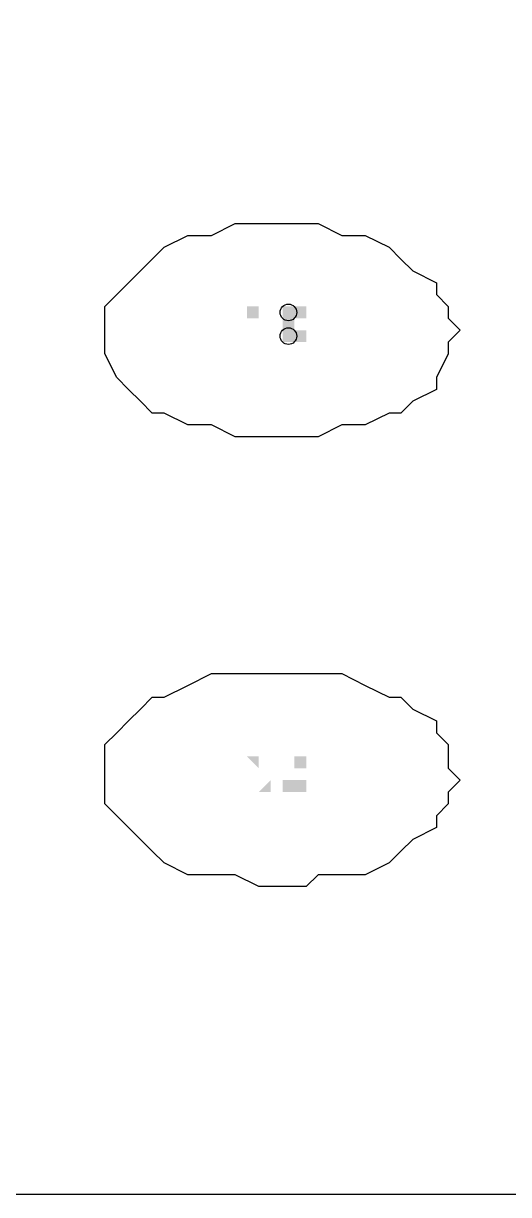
# Model space of a CAD drawing. Header units: millimetres. Extents: x 32.6 to 80.6, y 6.1 to 11.9.
# Drawn here: x 71.97 to 72.515, y 6.112 to 7.429 of the extents above; entities that cross this region are included whole.
import ezdxf

# ---------------------------------------------------------------- set-up
doc = ezdxf.new("R2010")
doc.units = ezdxf.units.MM

msp = doc.modelspace()

# ---------------------------------------------------------------- hatches: boundary and pattern name
for points in [[(72.2478, 7.0704), (72.2211, 7.0704), (72.2211, 7.0704), (72.2211, 7.0704), (72.2211, 7.0704), (72.2211, 7.0704), (72.2211, 7.0704), (72.2211, 7.0704), (72.2211, 7.0704), (72.2211, 7.0704), (72.2211, 7.0704), (72.2211, 7.0704), (72.2211, 7.0704), (72.2211, 7.0704), (72.2211, 7.0704), (72.2211, 7.0704), (72.2211, 7.0704), (72.2211, 7.0704), (72.2211, 7.0704), (72.2344, 7.0704), (72.2344, 7.0704), (72.2344, 7.0704), (72.2344, 7.0837), (72.2344, 7.0837), (72.2344, 7.0837), (72.2344, 7.0837), (72.2344, 7.0837), (72.2344, 7.0837), (72.2344, 7.0837), (72.2344, 7.0837), (72.2344, 7.0837), (72.2344, 7.0837), (72.2344, 7.0837), (72.2344, 7.0837), (72.2344, 7.0837), (72.2344, 7.0837), (72.2344, 7.0837), (72.2344, 7.0837), (72.2344, 7.0837), (72.2344, 7.0837), (72.2344, 7.0837), (72.2344, 7.0837), (72.2344, 7.0837), (72.2344, 7.0837), (72.2344, 7.0837), (72.2344, 7.0837), (72.2344, 7.0837), (72.2344, 7.0837), (72.2344, 7.0837), (72.2478, 7.0837), (72.2478, 7.0837), (72.2478, 7.0837), (72.2478, 7.0837), (72.2478, 7.0837), (72.2478, 7.0971), (72.2478, 7.0971), (72.2478, 7.0971), (72.2478, 7.0971), (72.2478, 7.0971), (72.2478, 7.0971), (72.2478, 7.0971), (72.2478, 7.0971), (72.2478, 7.0971), (72.2478, 7.0971), (72.2478, 7.0971), (72.2478, 7.0971), (72.2478, 7.0971), (72.2478, 7.0971), (72.2478, 7.0971), (72.2478, 7.0971), (72.2478, 7.0971), (72.2478, 7.0971), (72.2478, 7.0971), (72.2478, 7.0971), (72.2478, 7.0971), (72.2478, 7.0971), (72.2478, 7.0971), (72.2478, 7.0971), (72.2478, 7.0971), (72.2478, 7.0971), (72.2478, 7.0971), (72.2478, 7.0971), (72.2478, 7.0971), (72.2478, 7.1104), (72.2478, 7.1104), (72.2478, 7.1104), (72.2478, 7.1104), (72.2478, 7.1104), (72.2478, 7.1104), (72.2478, 7.1104), (72.2344, 7.1104), (72.2344, 7.1104), (72.2344, 7.1104), (72.2344, 7.1104), (72.2344, 7.1104), (72.2344, 7.1104), (72.2344, 7.1104), (72.2344, 7.1104), (72.2344, 7.1104), (72.2344, 7.1104), (72.2344, 7.1104), (72.2344, 7.1104), (72.2344, 7.1104), (72.2344, 7.1104), (72.2344, 7.0971), (72.2344, 7.0971), (72.2344, 7.0971), (72.2344, 7.0971), (72.2344, 7.0971), (72.2344, 7.0971), (72.2344, 7.0971), (72.2344, 7.0971), (72.2344, 7.0971), (72.2344, 7.0971), (72.2344, 7.0971), (72.2344, 7.0971), (72.2344, 7.0971), (72.2344, 7.0971), (72.2211, 7.0971), (72.2211, 7.0971), (72.2211, 7.0971), (72.2211, 7.0971), (72.2211, 7.0971), (72.2211, 7.0971), (72.2211, 7.0971), (72.2211, 7.0971), (72.2211, 7.0971), (72.2211, 7.0971), (72.2211, 7.0971), (72.2211, 7.1104), (72.2211, 7.1104), (72.2344, 7.1104), (72.2344, 7.1104), (72.2344, 7.1104), (72.2344, 7.1104), (72.2344, 7.1104), (72.2344, 7.1104), (72.2344, 7.1104), (72.2344, 7.1104), (72.2344, 7.1104), (72.2344, 7.1104), (72.2344, 7.1104), (72.2344, 7.1104), (72.2344, 7.1104), (72.2344, 7.1104), (72.2344, 7.1104), (72.2344, 7.1104), (72.2344, 7.1104), (72.2344, 7.1104), (72.2344, 7.1104), (72.2344, 7.1104), (72.2344, 7.1104), (72.2344, 7.1104), (72.2344, 7.1104), (72.2344, 7.1104), (72.2344, 7.1104), (72.2344, 7.1104), (72.2344, 7.1104), (72.2478, 7.1104), (72.2478, 7.1104), (72.2478, 7.1104), (72.2478, 7.1104), (72.2478, 7.1104), (72.2478, 7.1104), (72.2478, 7.1104), (72.2478, 7.1104), (72.2478, 7.1104), (72.2478, 7.1104), (72.2478, 7.1104), (72.2478, 7.1104), (72.2478, 7.1104), (72.2478, 7.1104), (72.2478, 7.1104), (72.2478, 7.1104), (72.2478, 7.1104), (72.2478, 7.1104), (72.2478, 7.1104), (72.2478, 7.1104), (72.2478, 7.1104), (72.2478, 7.0971), (72.2478, 7.0971), (72.2478, 7.0971), (72.2478, 7.0971), (72.2478, 7.0971), (72.2478, 7.0971), (72.2478, 7.0971), (72.2478, 7.0971), (72.2478, 7.0971), (72.2478, 7.0971), (72.2478, 7.0971), (72.2478, 7.0971), (72.2478, 7.0971), (72.2478, 7.0971), (72.2478, 7.0971), (72.2478, 7.0971), (72.2478, 7.0971), (72.2478, 7.0971), (72.2478, 7.0971), (72.2478, 7.0971), (72.2478, 7.0971), (72.2478, 7.0971), (72.2478, 7.0971), (72.2478, 7.0971), (72.2478, 7.0971), (72.2478, 7.0837), (72.2478, 7.0837), (72.2478, 7.0837), (72.2478, 7.0837), (72.2478, 7.0837), (72.2478, 7.0837), (72.2478, 7.0837), (72.2478, 7.0837), (72.2478, 7.0837), (72.2478, 7.0837), (72.2478, 7.0837), (72.2478, 7.0837), (72.2478, 7.0837), (72.2478, 7.0837), (72.2478, 7.0837), (72.2478, 7.0837), (72.2478, 7.0837), (72.2478, 7.0837), (72.2478, 7.0837), (72.2478, 7.0837), (72.2478, 7.0837), (72.2478, 7.0837), (72.2478, 7.0837), (72.2344, 7.0837), (72.2344, 7.0837), (72.2344, 7.0837), (72.2344, 7.0837), (72.2344, 7.0837), (72.2344, 7.0837), (72.2344, 7.0837), (72.2344, 7.0837), (72.2344, 7.0837), (72.2344, 7.0837), (72.2344, 7.0704), (72.2344, 7.0704), (72.2344, 7.0704), (72.2344, 7.0704), (72.2344, 7.0704), (72.2344, 7.0704), (72.2344, 7.0704), (72.2344, 7.0704), (72.2344, 7.0704), (72.2344, 7.0704), (72.2344, 7.0704), (72.2344, 7.0704), (72.2478, 7.0704)], [(72.2744, 7.0837), (72.2744, 7.0837), (72.2744, 7.0837), (72.2744, 7.0837), (72.2744, 7.0837), (72.2744, 7.0837), (72.2744, 7.0837), (72.2877, 7.0837), (72.2877, 7.0837), (72.2877, 7.0837), (72.2877, 7.0837), (72.2877, 7.0837), (72.2877, 7.0837), (72.2877, 7.0837), (72.2877, 7.0837), (72.2877, 7.0837), (72.2877, 7.0837), (72.2877, 7.0837), (72.2877, 7.0837), (72.2877, 7.0837), (72.2877, 7.0837), (72.2877, 7.0837), (72.2877, 7.0837), (72.2877, 7.0837), (72.2877, 7.0837), (72.2877, 7.0837), (72.2877, 7.0837), (72.2877, 7.0837), (72.2877, 7.0837), (72.2877, 7.0837), (72.2877, 7.0837), (72.2877, 7.0837), (72.2877, 7.0704), (72.2877, 7.0704), (72.2877, 7.0704), (72.2877, 7.0704), (72.2877, 7.0704), (72.2877, 7.0704), (72.2877, 7.0704), (72.2877, 7.0704), (72.2877, 7.0704), (72.2877, 7.0704), (72.2877, 7.0704), (72.2877, 7.0704), (72.2877, 7.0704), (72.2877, 7.0704), (72.2877, 7.0704), (72.2744, 7.0704), (72.2744, 7.0704), (72.2744, 7.0704), (72.2744, 7.0704), (72.2744, 7.0704), (72.2744, 7.0704), (72.2744, 7.0704), (72.2744, 7.0704), (72.2744, 7.0704), (72.2744, 7.0704), (72.2744, 7.0704), (72.2744, 7.0704), (72.2744, 7.0704), (72.2744, 7.0704), (72.2744, 7.0704), (72.2744, 7.0704), (72.2744, 7.0704), (72.2744, 7.0704), (72.2744, 7.0704), (72.2744, 7.0704), (72.2744, 7.0704), (72.2744, 7.0704), (72.2744, 7.0704), (72.2744, 7.0704), (72.2611, 7.0704), (72.2611, 7.0704), (72.2611, 7.0704), (72.2611, 7.0704), (72.2611, 7.0704), (72.2611, 7.0704), (72.2611, 7.0704), (72.2611, 7.0704), (72.2611, 7.0704), (72.2611, 7.0704), (72.2611, 7.0704), (72.2611, 7.0704), (72.2611, 7.0704), (72.2611, 7.0704), (72.2611, 7.0704), (72.2611, 7.0704), (72.2611, 7.0704), (72.2611, 7.0704), (72.2611, 7.0704), (72.2611, 7.0704), (72.2611, 7.0704), (72.2611, 7.0704), (72.2611, 7.0704), (72.2611, 7.0704), (72.2611, 7.0704), (72.2611, 7.0704), (72.2611, 7.0837), (72.2611, 7.0837), (72.2611, 7.0837), (72.2611, 7.0837), (72.2611, 7.0837), (72.2611, 7.0837), (72.2611, 7.0837), (72.2611, 7.0837), (72.2611, 7.0837), (72.2611, 7.0837), (72.2611, 7.0837), (72.2611, 7.0837), (72.2611, 7.0837), (72.2611, 7.0837), (72.2611, 7.0837), (72.2611, 7.0837), (72.2611, 7.0837), (72.2611, 7.0837), (72.2611, 7.0837), (72.2611, 7.0837), (72.2611, 7.0837), (72.2611, 7.0837), (72.2611, 7.0837), (72.2611, 7.0837), (72.2611, 7.0837), (72.2611, 7.0837), (72.2611, 7.0837), (72.2611, 7.0837), (72.2611, 7.0837), (72.2611, 7.0837), (72.2611, 7.0837), (72.2611, 7.0971), (72.2611, 7.0971), (72.2611, 7.0971), (72.2611, 7.0971), (72.2611, 7.0971), (72.2611, 7.0971), (72.2611, 7.0971), (72.2611, 7.0971), (72.2611, 7.0971), (72.2611, 7.0971), (72.2611, 7.0971), (72.2611, 7.0971), (72.2611, 7.0971), (72.2611, 7.0971), (72.2611, 7.0971), (72.2611, 7.0971), (72.2611, 7.0971), (72.2611, 7.0971), (72.2611, 7.0971), (72.2611, 7.0971), (72.2611, 7.0971), (72.2611, 7.0971), (72.2611, 7.0971), (72.2611, 7.0971), (72.2611, 7.0971), (72.2611, 7.0971), (72.2611, 7.0971), (72.2611, 7.0971), (72.2611, 7.0971), (72.2611, 7.0971), (72.2611, 7.1104), (72.2611, 7.1104), (72.2611, 7.1104), (72.2611, 7.1104), (72.2611, 7.1104), (72.2611, 7.1104), (72.2611, 7.1104), (72.2611, 7.1104), (72.2611, 7.1104), (72.2611, 7.1104), (72.2611, 7.1104), (72.2611, 7.1104), (72.2611, 7.1104), (72.2611, 7.1104), (72.2611, 7.1104), (72.2611, 7.1104), (72.2611, 7.1104), (72.2611, 7.1104), (72.2744, 7.1104), (72.2744, 7.1104), (72.2744, 7.1104), (72.2744, 7.1104), (72.2744, 7.1104), (72.2744, 7.1104), (72.2744, 7.1104), (72.2744, 7.1104), (72.2744, 7.1104), (72.2744, 7.1104), (72.2744, 7.1104), (72.2744, 7.1104), (72.2744, 7.1104), (72.2744, 7.1104), (72.2744, 7.1104), (72.2744, 7.1104), (72.2744, 7.1104), (72.2744, 7.1104), (72.2744, 7.1104), (72.2744, 7.1104), (72.2744, 7.1104), (72.2744, 7.1104), (72.2744, 7.1104), (72.2744, 7.1104), (72.2744, 7.1104), (72.2877, 7.1104), (72.2877, 7.1104), (72.2877, 7.1104), (72.2877, 7.1104), (72.2877, 7.1104), (72.2877, 7.0971), (72.2877, 7.0971), (72.2877, 7.0971), (72.2877, 7.0971), (72.2877, 7.0971), (72.2877, 7.0971), (72.2877, 7.0971), (72.2877, 7.0971), (72.2877, 7.0971), (72.2877, 7.0971), (72.2877, 7.0971), (72.2877, 7.0971), (72.2877, 7.0971), (72.2877, 7.0971), (72.2877, 7.0971), (72.2877, 7.0971), (72.2877, 7.0971), (72.2877, 7.0971), (72.2877, 7.0971), (72.2877, 7.0971), (72.2877, 7.0971), (72.2877, 7.0971), (72.2877, 7.0971), (72.2744, 7.0971), (72.2744, 7.0971), (72.2744, 7.0971), (72.2744, 7.0971), (72.2744, 7.0971), (72.2744, 7.0971), (72.2744, 7.0971), (72.2744, 7.0971)], [(72.2478, 6.5913), (72.2478, 6.5913), (72.2478, 6.5913), (72.2478, 6.5913), (72.2478, 6.5913), (72.2478, 6.5913), (72.2478, 6.5913), (72.2478, 6.5913), (72.2478, 6.5913), (72.2478, 6.5913), (72.2478, 6.5913), (72.2478, 6.5913), (72.2478, 6.5913), (72.2478, 6.5913), (72.2478, 6.5913), (72.2478, 6.5913), (72.2478, 6.5913), (72.2478, 6.578), (72.2478, 6.578), (72.2478, 6.578), (72.2478, 6.578), (72.2478, 6.578), (72.2478, 6.578), (72.2478, 6.578), (72.2478, 6.578), (72.2478, 6.578), (72.2478, 6.578), (72.2478, 6.578), (72.2478, 6.578), (72.2478, 6.578), (72.2478, 6.578), (72.2478, 6.578), (72.2478, 6.578), (72.2478, 6.578), (72.2478, 6.578), (72.2478, 6.578), (72.2478, 6.578), (72.2478, 6.578), (72.2478, 6.578), (72.2478, 6.578), (72.2478, 6.578), (72.2478, 6.578), (72.2478, 6.5646), (72.2478, 6.5646), (72.2478, 6.5646), (72.2478, 6.5646), (72.2478, 6.5646), (72.2478, 6.5646), (72.2478, 6.5646), (72.2478, 6.5646), (72.2478, 6.5646), (72.2478, 6.5646), (72.2478, 6.5646), (72.2478, 6.5646), (72.2478, 6.5646), (72.2478, 6.5646), (72.2478, 6.5646), (72.2478, 6.5646), (72.2478, 6.5646), (72.2344, 6.5646), (72.2344, 6.5646), (72.2344, 6.5646), (72.2344, 6.5646), (72.2344, 6.5646), (72.2344, 6.5646), (72.2344, 6.5646), (72.2344, 6.5646), (72.2344, 6.5646), (72.2344, 6.5646), (72.2344, 6.5646), (72.2344, 6.5646), (72.2344, 6.5646), (72.2344, 6.5646), (72.2344, 6.5646), (72.2344, 6.5646), (72.2344, 6.5646), (72.2344, 6.5646), (72.2344, 6.5646), (72.2344, 6.5646), (72.2344, 6.5646), (72.2344, 6.5646), (72.2344, 6.5646), (72.2344, 6.5646), (72.2344, 6.5646), (72.2344, 6.5646), (72.2344, 6.578), (72.2211, 6.578), (72.2211, 6.578), (72.2211, 6.578), (72.2211, 6.578), (72.2211, 6.578), (72.2211, 6.578), (72.2211, 6.578), (72.2211, 6.578), (72.2211, 6.578), (72.2211, 6.578), (72.2211, 6.578), (72.2211, 6.578), (72.2211, 6.578), (72.2344, 6.578), (72.2344, 6.578), (72.2344, 6.578), (72.2344, 6.578), (72.2344, 6.578), (72.2344, 6.578), (72.2344, 6.578), (72.2344, 6.578), (72.2344, 6.578), (72.2344, 6.578), (72.2344, 6.578), (72.2344, 6.578), (72.2344, 6.578), (72.2344, 6.578), (72.2344, 6.578), (72.2344, 6.578), (72.2344, 6.578), (72.2344, 6.578), (72.2344, 6.5646), (72.2344, 6.5646), (72.2344, 6.5646), (72.2344, 6.5646), (72.2344, 6.5646), (72.2344, 6.5646), (72.2344, 6.5646), (72.2344, 6.5646), (72.2344, 6.5646), (72.2344, 6.5646), (72.2478, 6.578), (72.2478, 6.578), (72.2478, 6.578), (72.2478, 6.578), (72.2478, 6.578), (72.2478, 6.578), (72.2478, 6.578), (72.2478, 6.578), (72.2478, 6.578), (72.2478, 6.578), (72.2478, 6.578), (72.2478, 6.578), (72.2478, 6.578), (72.2478, 6.578), (72.2478, 6.578), (72.2478, 6.578), (72.2478, 6.578), (72.2478, 6.578), (72.2478, 6.578), (72.2478, 6.578), (72.2478, 6.578), (72.2478, 6.578), (72.2478, 6.578), (72.2478, 6.578), (72.2478, 6.578), (72.2478, 6.578), (72.2478, 6.578), (72.2478, 6.578), (72.2478, 6.578), (72.2478, 6.5913), (72.2478, 6.5913), (72.2478, 6.5913), (72.2478, 6.5913), (72.2478, 6.5913), (72.2478, 6.5913), (72.2478, 6.5913), (72.2478, 6.5913), (72.2478, 6.5913), (72.2478, 6.5913), (72.2344, 6.5913), (72.2344, 6.5913), (72.2344, 6.5913), (72.2344, 6.5913), (72.2344, 6.5913), (72.2344, 6.5913), (72.2344, 6.5913), (72.2344, 6.5913), (72.2344, 6.5913), (72.2344, 6.5913), (72.2344, 6.5913), (72.2344, 6.5913), (72.2344, 6.5913), (72.2344, 6.5913), (72.2344, 6.5913), (72.2344, 6.5913), (72.2344, 6.5913), (72.2344, 6.5913), (72.2344, 6.5913), (72.2344, 6.5913), (72.2344, 6.5913), (72.2344, 6.5913), (72.2478, 6.5913), (72.2478, 6.5913), (72.2478, 6.5913), (72.2478, 6.5913), (72.2478, 6.5913), (72.2478, 6.5913), (72.2478, 6.5913), (72.2478, 6.5913), (72.2478, 6.5913), (72.2478, 6.5913), (72.2478, 6.5913), (72.2478, 6.5913), (72.2478, 6.5913), (72.2478, 6.6046), (72.2478, 6.6046), (72.2478, 6.6046), (72.2478, 6.6046), (72.2478, 6.6046), (72.2478, 6.6046), (72.2478, 6.6046), (72.2478, 6.6046), (72.2478, 6.6046), (72.2478, 6.6046), (72.2478, 6.6046), (72.2478, 6.6046), (72.2478, 6.6046), (72.2478, 6.6046), (72.2478, 6.6046), (72.2478, 6.6046), (72.2344, 6.6046), (72.2344, 6.6046), (72.2344, 6.6046), (72.2344, 6.6046), (72.2344, 6.6046), (72.2344, 6.6046), (72.2344, 6.6046), (72.2344, 6.6046), (72.2344, 6.6046), (72.2344, 6.6046), (72.2344, 6.6046), (72.2344, 6.6046), (72.2344, 6.6046), (72.2344, 6.6046), (72.2344, 6.6046), (72.2344, 6.6046), (72.2344, 6.6046), (72.2344, 6.6046), (72.2344, 6.6046), (72.2344, 6.6046), (72.2344, 6.6046), (72.2344, 6.6046), (72.2344, 6.6046), (72.2344, 6.6046), (72.2344, 6.6046), (72.2344, 6.5913), (72.2211, 6.6046), (72.2211, 6.6046), (72.2211, 6.6046), (72.2211, 6.6046), (72.2211, 6.6046), (72.2211, 6.6046), (72.2211, 6.6046), (72.2211, 6.6046), (72.2211, 6.6046), (72.2211, 6.6046), (72.2344, 6.6046), (72.2344, 6.6046), (72.2344, 6.6046), (72.2344, 6.6046), (72.2344, 6.6046), (72.2344, 6.6046), (72.2344, 6.6046), (72.2344, 6.6046), (72.2344, 6.6046), (72.2344, 6.6046), (72.2344, 6.6046), (72.2344, 6.6046), (72.2344, 6.6046), (72.2344, 6.6046), (72.2344, 6.6046), (72.2344, 6.6046), (72.2344, 6.6046), (72.2344, 6.6046), (72.2344, 6.6046), (72.2344, 6.6046), (72.2344, 6.6046), (72.2344, 6.6046), (72.2344, 6.6046), (72.2344, 6.6046), (72.2344, 6.6046), (72.2344, 6.6046), (72.2344, 6.6046), (72.2344, 6.6046), (72.2478, 6.6046), (72.2478, 6.6046), (72.2478, 6.6046), (72.2478, 6.6046), (72.2478, 6.6046), (72.2478, 6.6046), (72.2478, 6.6046), (72.2478, 6.6046), (72.2478, 6.6046), (72.2478, 6.6046), (72.2478, 6.6046), (72.2478, 6.6046), (72.2478, 6.6046), (72.2478, 6.6046), (72.2478, 6.6046), (72.2478, 6.6046), (72.2478, 6.6046), (72.2478, 6.6046), (72.2478, 6.6046), (72.2478, 6.6046), (72.2478, 6.6046), (72.2478, 6.6046), (72.2478, 6.6046), (72.2478, 6.6046), (72.2478, 6.6046), (72.2478, 6.6046), (72.2478, 6.6046), (72.2478, 6.6046), (72.2478, 6.6046), (72.2478, 6.6046), (72.2478, 6.5913), (72.2478, 6.5913), (72.2478, 6.5913), (72.2478, 6.5913), (72.2478, 6.5913), (72.2478, 6.5913), (72.2478, 6.5913), (72.2478, 6.5913), (72.2478, 6.5913), (72.2478, 6.5913), (72.2478, 6.5913), (72.2478, 6.5913), (72.2478, 6.5913), (72.2478, 6.5913), (72.2478, 6.5913), (72.2478, 6.5913), (72.2478, 6.5913), (72.2478, 6.5913), (72.2478, 6.5913)], [(72.2877, 6.5646), (72.2611, 6.5646), (72.2611, 6.5646), (72.2611, 6.5646), (72.2611, 6.5646), (72.2611, 6.5646), (72.2611, 6.5646), (72.2611, 6.5646), (72.2611, 6.5646), (72.2611, 6.578), (72.2611, 6.578), (72.2611, 6.578), (72.2611, 6.578), (72.2611, 6.578), (72.2611, 6.578), (72.2611, 6.578), (72.2611, 6.578), (72.2611, 6.578), (72.2611, 6.578), (72.2611, 6.578), (72.2611, 6.578), (72.2611, 6.578), (72.2611, 6.578), (72.2611, 6.578), (72.2611, 6.578), (72.2611, 6.578), (72.2611, 6.578), (72.2611, 6.578), (72.2611, 6.578), (72.2611, 6.578), (72.2611, 6.578), (72.2611, 6.578), (72.2611, 6.578), (72.2611, 6.578), (72.2611, 6.578), (72.2611, 6.578), (72.2744, 6.578), (72.2744, 6.578), (72.2744, 6.578), (72.2744, 6.578), (72.2744, 6.578), (72.2744, 6.5913), (72.2744, 6.5913), (72.2744, 6.5913), (72.2744, 6.5913), (72.2744, 6.5913), (72.2744, 6.5913), (72.2744, 6.5913), (72.2744, 6.5913), (72.2744, 6.5913), (72.2744, 6.5913), (72.2744, 6.5913), (72.2744, 6.5913), (72.2744, 6.5913), (72.2744, 6.5913), (72.2744, 6.5913), (72.2744, 6.5913), (72.2744, 6.5913), (72.2744, 6.5913), (72.2744, 6.5913), (72.2744, 6.5913), (72.2744, 6.5913), (72.2744, 6.5913), (72.2744, 6.5913), (72.2744, 6.5913), (72.2744, 6.5913), (72.2744, 6.5913), (72.2744, 6.5913), (72.2744, 6.5913), (72.2744, 6.5913), (72.2744, 6.5913), (72.2744, 6.6046), (72.2744, 6.6046), (72.2744, 6.6046), (72.2744, 6.6046), (72.2744, 6.6046), (72.2744, 6.6046), (72.2744, 6.6046), (72.2744, 6.6046), (72.2744, 6.6046), (72.2744, 6.6046), (72.2744, 6.6046), (72.2744, 6.6046), (72.2744, 6.6046), (72.2744, 6.6046), (72.2744, 6.6046), (72.2744, 6.6046), (72.2744, 6.6046), (72.2744, 6.6046), (72.2744, 6.6046), (72.2744, 6.6046), (72.2744, 6.6046), (72.2744, 6.6046), (72.2744, 6.6046), (72.2744, 6.6046), (72.2744, 6.6046), (72.2744, 6.6046), (72.2744, 6.6046), (72.2744, 6.6046), (72.2744, 6.6046), (72.2611, 6.6046), (72.2611, 6.6046), (72.2611, 6.6046), (72.2611, 6.6046), (72.2611, 6.6046), (72.2611, 6.6046), (72.2611, 6.6046), (72.2611, 6.6046), (72.2611, 6.6046), (72.2611, 6.6046), (72.2611, 6.6046), (72.2611, 6.6046), (72.2611, 6.6046), (72.2611, 6.6046), (72.2611, 6.6046), (72.2611, 6.5913), (72.2611, 6.5913), (72.2611, 6.5913), (72.2611, 6.5913), (72.2611, 6.6046), (72.2611, 6.6046), (72.2611, 6.6046), (72.2611, 6.6046), (72.2611, 6.6046), (72.2611, 6.6046), (72.2611, 6.6046), (72.2611, 6.6046), (72.2611, 6.6046), (72.2611, 6.6046), (72.2611, 6.6046), (72.2611, 6.6046), (72.2611, 6.6046), (72.2611, 6.6046), (72.2611, 6.6046), (72.2611, 6.6046), (72.2611, 6.6046), (72.2611, 6.6046), (72.2611, 6.6046), (72.2611, 6.6046), (72.2611, 6.6046), (72.2611, 6.6046), (72.2611, 6.6046), (72.2611, 6.6046), (72.2611, 6.6046), (72.2611, 6.6046), (72.2611, 6.6046), (72.2611, 6.6046), (72.2611, 6.6046), (72.2744, 6.6046), (72.2744, 6.6046), (72.2744, 6.6046), (72.2744, 6.6046), (72.2744, 6.6046), (72.2744, 6.6046), (72.2744, 6.6046), (72.2744, 6.6046), (72.2744, 6.6046), (72.2744, 6.6046), (72.2744, 6.6046), (72.2744, 6.6046), (72.2744, 6.6046), (72.2744, 6.6046), (72.2744, 6.6046), (72.2744, 6.6046), (72.2744, 6.6046), (72.2744, 6.6046), (72.2744, 6.6046), (72.2744, 6.6046), (72.2744, 6.6046), (72.2744, 6.6046), (72.2744, 6.6046), (72.2744, 6.6046), (72.2877, 6.6046), (72.2877, 6.6046), (72.2877, 6.6046), (72.2877, 6.6046), (72.2877, 6.6046), (72.2877, 6.6046), (72.2877, 6.6046), (72.2877, 6.6046), (72.2877, 6.6046), (72.2877, 6.6046), (72.2877, 6.6046), (72.2877, 6.6046), (72.2877, 6.6046), (72.2877, 6.6046), (72.2877, 6.6046), (72.2877, 6.6046), (72.2877, 6.6046), (72.2877, 6.5913), (72.2877, 6.5913), (72.2877, 6.5913), (72.2877, 6.5913), (72.2877, 6.5913), (72.2877, 6.5913), (72.2877, 6.5913), (72.2877, 6.5913), (72.2877, 6.5913), (72.2877, 6.5913), (72.2877, 6.5913), (72.2877, 6.5913), (72.2877, 6.5913), (72.2877, 6.5913), (72.2877, 6.5913), (72.2877, 6.5913), (72.2877, 6.5913), (72.2877, 6.5913), (72.2877, 6.5913), (72.2877, 6.5913), (72.2744, 6.5913), (72.2744, 6.5913), (72.2744, 6.5913), (72.2744, 6.5913), (72.2744, 6.5913), (72.2744, 6.5913), (72.2744, 6.5913), (72.2744, 6.5913), (72.2744, 6.5913), (72.2744, 6.5913), (72.2744, 6.5913), (72.2744, 6.578), (72.2744, 6.578), (72.2744, 6.578), (72.2744, 6.578), (72.2744, 6.578), (72.2744, 6.578), (72.2744, 6.578), (72.2744, 6.578), (72.2744, 6.578), (72.2744, 6.578), (72.2744, 6.578), (72.2744, 6.578), (72.2744, 6.578), (72.2744, 6.578), (72.2744, 6.578), (72.2744, 6.578), (72.2744, 6.578), (72.2744, 6.578), (72.2611, 6.578), (72.2611, 6.578), (72.2611, 6.578), (72.2611, 6.578), (72.2611, 6.578), (72.2611, 6.578), (72.2611, 6.578), (72.2611, 6.578), (72.2611, 6.578), (72.2611, 6.578), (72.2611, 6.578), (72.2877, 6.578)]]:
    msp.add_hatch(color=256).paths.add_polyline_path(points)

# ---------------------------------------------------------------- linework, layer by layer
for points in [[(78.477, 10.5577), (78.477, 6.1121), (34.6461, 6.1121), (34.6461, 10.5577)], [(72.4607, 7.0837), (72.4474, 7.0704), (72.4474, 7.0571), (72.4341, 7.0305), (72.4341, 7.0172), (72.4075, 7.0039), (72.3942, 6.9906), (72.3809, 6.9906), (72.3542, 6.9773), (72.3276, 6.9773), (72.301, 6.9639), (72.2877, 6.9639), (72.2611, 6.9639), (72.2344, 6.9639), (72.2078, 6.9639), (72.1812, 6.9773), (72.1546, 6.9773), (72.128, 6.9906), (72.1146, 6.9906), (72.1013, 7.0039), (72.088, 7.0172), (72.0747, 7.0305), (72.0614, 7.0571), (72.0614, 7.0704), (72.0614, 7.0837), (72.0614, 7.0971), (72.0614, 7.1104), (72.0747, 7.1237), (72.088, 7.137), (72.1013, 7.1503), (72.1146, 7.1636), (72.128, 7.1769), (72.1546, 7.1902), (72.1812, 7.1902), (72.2078, 7.2035), (72.2344, 7.2035), (72.2611, 7.2035), (72.2877, 7.2035), (72.301, 7.2035), (72.3276, 7.1902), (72.3542, 7.1902), (72.3809, 7.1769), (72.3942, 7.1636), (72.4075, 7.1503), (72.4341, 7.137), (72.4341, 7.1237), (72.4474, 7.1104), (72.4474, 7.0971)], [(72.4607, 6.578), (72.4474, 6.5646), (72.4474, 6.5513), (72.4341, 6.538), (72.4341, 6.5247), (72.4075, 6.5114), (72.3942, 6.4981), (72.3809, 6.4848), (72.3542, 6.4715), (72.3276, 6.4715), (72.301, 6.4715), (72.2877, 6.4582), (72.2611, 6.4582), (72.2344, 6.4582), (72.2078, 6.4715), (72.1812, 6.4715), (72.1546, 6.4715), (72.128, 6.4848), (72.1146, 6.4981), (72.1013, 6.5114), (72.088, 6.5247), (72.0747, 6.538), (72.0614, 6.5513), (72.0614, 6.5646), (72.0614, 6.578), (72.0614, 6.5913), (72.0614, 6.6179), (72.0747, 6.6312), (72.088, 6.6445), (72.1013, 6.6578), (72.1146, 6.6711), (72.128, 6.6711), (72.1546, 6.6844), (72.1812, 6.6977), (72.2078, 6.6977), (72.2344, 6.6977), (72.2611, 6.6977), (72.2877, 6.6977), (72.301, 6.6977), (72.3276, 6.6977), (72.3542, 6.6844), (72.3809, 6.6711), (72.3942, 6.6711), (72.4075, 6.6578), (72.4341, 6.6445), (72.4341, 6.6312), (72.4474, 6.6179), (72.4474, 6.5913)]]:
    msp.add_lwpolyline(points, close=True)
for centre in [(72.2677, 7.1037), (72.2677, 7.0771)]:
    msp.add_circle(centre, 0.00941)

doc.saveas('drawing.dxf')
